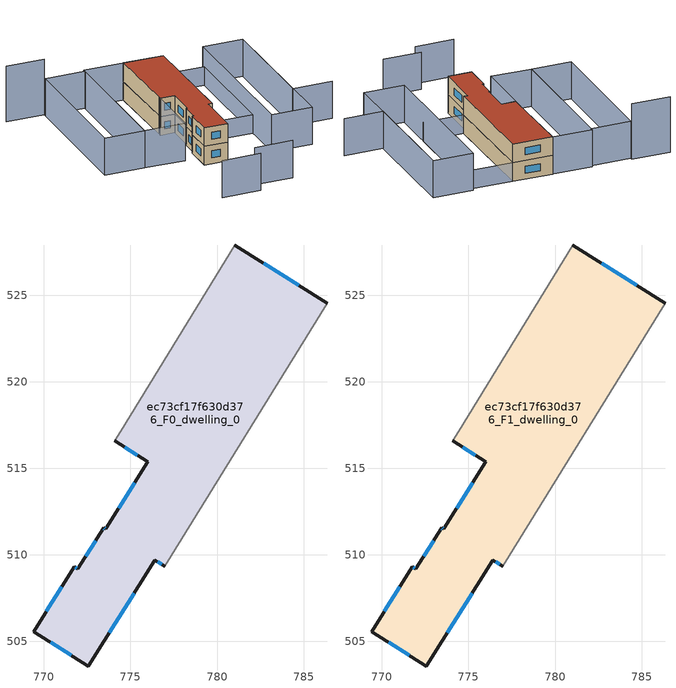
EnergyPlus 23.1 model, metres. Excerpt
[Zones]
ec73cf17f630d376_F0_dwelling_0
 floor ground (EU_floor_Construction): 786.38,524.52 776.97,509.34 776.42,509.69 772.56,503.58 769.4,505.57 771.76,509.31 771.96,509.19 773.46,511.56 773.56,511.49 776,515.37 774.08,516.58 774.44,517.14 781.02,527.9 z0
 wall outside (EU_wall_Construction): 774.08,516.58 776,515.37 773.56,511.49 773.46,511.56 771.96,509.19 771.76,509.31 769.4,505.57 772.56,503.58 776.42,509.69 776.97,509.34 / 786.38,524.52 781.02,527.9 z0:3
 wall adiabatic (EU_wall_Construction): 781.02,527.9 774.44,517.14 774.08,516.58 / 776.97,509.34 786.38,524.52 z0:3
 window (EU_Window_Construction): 771.02,508.15 770.13,506.73 / 771.9,509.23 771.82,509.27 / 772.99,510.82 772.43,509.92 / 773.53,511.51 773.49,511.54 / 775.24,514.16 774.32,512.7 / 774.68,516.2 775.4,515.74 / 784.71,525.57 782.69,526.85 / 776.59,509.58 776.8,509.45 / 773.76,505.48 775.21,507.79 / 770.38,504.95 771.58,504.2 z0.93:2.07
ec73cf17f630d376_F1_dwelling_0
 floor to ec73cf17f630d376_F0_dwelling_0 (EU_floor_Construction): 786.38,524.52 776.97,509.34 776.42,509.69 772.56,503.58 769.4,505.57 771.76,509.31 771.96,509.19 773.46,511.56 773.56,511.49 776,515.37 774.08,516.58 774.44,517.14 781.02,527.9 z3
 wall outside (EU_wall_Construction): 774.08,516.58 776,515.37 773.56,511.49 773.46,511.56 771.96,509.19 771.76,509.31 769.4,505.57 772.56,503.58 776.42,509.69 776.97,509.34 / 786.38,524.52 781.02,527.9 z3:6
 wall adiabatic (EU_wall_Construction): 781.02,527.9 774.44,517.14 774.08,516.58 / 776.97,509.34 786.38,524.52 z3:6
 window (EU_Window_Construction): 771.02,508.15 770.13,506.73 / 771.9,509.23 771.82,509.27 / 772.99,510.82 772.43,509.92 / 773.53,511.51 773.49,511.54 / 775.24,514.16 774.32,512.7 / 774.68,516.2 775.4,515.74 / 784.71,525.57 782.69,526.85 / 776.59,509.58 776.8,509.45 / 773.76,505.48 775.21,507.79 / 770.38,504.95 771.58,504.2 z3.93:5.07
 roof outside (EU_roof_Construction): 776.97,509.34 786.38,524.52 781.02,527.9 774.44,517.14 774.08,516.58 776,515.37 773.56,511.49 773.46,511.56 771.96,509.19 771.76,509.31 769.4,505.57 772.56,503.58 776.42,509.69 z6
shading: 768.01,495.68 773.19,492.47 / 761.69,497.05 766.87,493.84 / 793.13,499.2 787.85,502.51 / 787.85,502.51 797.58,518.09 / 797.58,518.09 784.13,496.56 / 784.13,496.56 778.71,499.96 / 778.71,499.96 792.16,521.48 / 792.16,521.48 797.58,518.09 / 763.59,512.22 775.71,531.28 / 775.71,531.28 781.21,527.78 / 781.21,527.78 769.09,508.72 / 769.09,508.72 763.59,512.22 / 758.29,515.57 770.15,534.31 / 770.15,534.31 775.49,530.93 / 775.49,530.93 763.62,512.19 / 763.62,512.19 758.29,515.57 z0:6; 791.9,521.07 782.43,505.92 / 782.43,505.92 776.91,509.37 / 776.91,509.37 786.38,524.52 / 786.38,524.52 791.9,521.07 z0:3; 765.14,537.84 770.32,534.58 z0:9
[Building]
EU S2 Campaign: North Axis=0; Terrain=City; Solar Distribution=FullExterior
[Site:Location]
Montreal-Trudeau.Intl.AP: Latitude=45.4667; Longitude=-73.75; Time Zone=-5; Elevation=36
[SizingPeriod:WeatherFileDays]
AnnualSizingPeriod: Begin Month=1; Begin Day of Month=1; End Month=12; End Day of Month=31; Day of Week for Start Day=Monday; Use Weather File Daylight Saving Period=No; Use Weather File Rain and Snow Indicators=No
[MATERIAL]
EU_InternalMass_Material: Roughness=MediumRough; Thickness=0.1; Conductivity=1; Density=1800; Specific Heat=900; Thermal Absorptance=0.9; Solar Absorptance=0.7; Visible Absorptance=0.7
[MATERIAL:NOMASS] Roughness=MediumRough; Thermal Absorptance=0.9; Solar Absorptance=0.7; Visible Absorptance=0.7
Name | Thermal Resistance
EU_wall_NoMass; EU_floor_NoMass | 1.36485
EU_roof_NoMass | 2.55992
[WINDOWMATERIAL:SIMPLEGLAZINGSYSTEM]
EU_Window_SimpleGlazing: UFactor=3.92339; Solar Heat Gain Coefficient=0.8; Visible Transmittance=0.8
[CONSTRUCTION]
EU_wall_Construction: EU_wall_NoMass
EU_roof_Construction: EU_roof_NoMass
EU_floor_Construction: EU_floor_NoMass
EU_Window_Construction: EU_Window_SimpleGlazing
EU_InternalMass_Construction: EU_InternalMass_Material
[ZONE] Type=1; Multiplier=1; Ceiling Height=autocalculate; Floor Area=autocalculate; Part of Total Floor Area=Yes
Name | Volume
ec73cf17f630d376_F0_dwelling_0 | 384.975
ec73cf17f630d376_F1_dwelling_0 | 384.976
[INTERNALMASS] Construction=EU_InternalMass_Construction; Surface Area=128.325
Name | Zone or ZoneList
ec73cf17f630d376_F0_dwelling_0_EU_InternalMass | ec73cf17f630d376_F0_dwelling_0
ec73cf17f630d376_F1_dwelling_0_EU_InternalMass | ec73cf17f630d376_F1_dwelling_0
[OTHEREQUIPMENT] Fuel Type=Electricity; Design Level Calculation Method=Watts/Area; Power per Zone Floor Area=1; Fraction Latent=0; Fraction Radiant=0; Fraction Lost=0; Carbon Dioxide Generation Rate=0; EndUse Subcategory=EU_Step8_InternalGains
Name | Zone or ZoneList or Space or SpaceList | Schedule
EU_Step8_InternalGain_ec73cf17f630d376_F0_dwelling_0_f000 | ec73cf17f630d376_F0_dwelling_0 | EU_Step8_GainSchedule_ec73cf17f630d376_F0_dwelling_0_f000
EU_Step8_InternalGain_ec73cf17f630d376_F1_dwelling_0_f000 | ec73cf17f630d376_F1_dwelling_0 | EU_Step8_GainSchedule_ec73cf17f630d376_F1_dwelling_0_f000
[ZONEVENTILATION:DESIGNFLOWRATE] Schedule=EU_AlwaysOn; Design Flow Rate Calculation Method=AirChanges/Hour; Air Changes per Hour=0.860309; Ventilation Type=Natural; Fan Pressure Rise=0; Fan Total Efficiency=1; Constant Term Coefficient=1; Temperature Term Coefficient=0; Velocity Term Coefficient=0; Velocity Squared Term Coefficient=0; Minimum Indoor Temperature=-100; Maximum Indoor Temperature=100; Delta Temperature=-100; Minimum Outdoor Temperature=-100; Maximum Outdoor Temperature=100; Maximum Wind Speed=40
Name | Zone or ZoneList or Space or SpaceList
EU_ConstantAir_ec73cf17f630d376_F0_dwelling_0 | ec73cf17f630d376_F0_dwelling_0
EU_ConstantAir_ec73cf17f630d376_F1_dwelling_0 | ec73cf17f630d376_F1_dwelling_0
[HVACTEMPLATE:THERMOSTAT] Constant Heating Setpoint=20; Constant Cooling Setpoint=50
EU_HeatOnly_ec73cf17f630d376_F0_dwelling_0; EU_HeatOnly_ec73cf17f630d376_F1_dwelling_0
[HVACTEMPLATE:ZONE:IDEALLOADSAIRSYSTEM] System Availability Schedule=EU_AlwaysOn; Maximum Heating Supply Air Temperature=50; Minimum Cooling Supply Air Temperature=13; Maximum Heating Supply Air Humidity Ratio=0.0156; Minimum Cooling Supply Air Humidity Ratio=0.0077; Heating Limit=NoLimit; Cooling Limit=NoLimit; Heating Availability Schedule=EU_AlwaysOn; Cooling Availability Schedule=EU_CoolingOff; Dehumidification Control Type=ConstantSensibleHeatRatio; Cooling Sensible Heat Ratio=0.7; Dehumidification Setpoint=60; Humidification Control Type=None; Humidification Setpoint=30; Outdoor Air Method=None; Outdoor Air Flow Rate per Person=0.00944; Outdoor Air Flow Rate per Zone Floor Area=0; Outdoor Air Flow Rate per Zone=0; Demand Controlled Ventilation Type=None; Outdoor Air Economizer Type=NoEconomizer; Heat Recovery Type=None; Sensible Heat Recovery Effectiveness=0.7; Latent Heat Recovery Effectiveness=0.65
Name | Template Thermostat
ec73cf17f630d376_F0_dwelling_0 | EU_HeatOnly_ec73cf17f630d376_F0_dwelling_0
ec73cf17f630d376_F1_dwelling_0 | EU_HeatOnly_ec73cf17f630d376_F1_dwelling_0
[SIZING:ZONE] Zone Cooling Design Supply Air Temperature Input Method=SupplyAirTemperature; Zone Cooling Design Supply Air Temperature=13; Zone Heating Design Supply Air Temperature Input Method=SupplyAirTemperature; Zone Heating Design Supply Air Temperature=50; Zone Cooling Design Supply Air Humidity Ratio=0.008; Zone Heating Design Supply Air Humidity Ratio=0.008; Cooling Design Air Flow Method=DesignDay; Cooling Design Air Flow Rate=0; Cooling Minimum Air Flow per Zone Floor Area=0.000762; Cooling Minimum Air Flow=0; Cooling Minimum Air Flow Fraction=0.2; Heating Design Air Flow Method=DesignDay; Heating Design Air Flow Rate=0; Heating Maximum Air Flow per Zone Floor Area=0.002032; Heating Maximum Air Flow=0.141576; Heating Maximum Air Flow Fraction=0.3; Account for Dedicated Outdoor Air System=No; Dedicated Outdoor Air System Control Strategy=NeutralSupplyAir; Dedicated Outdoor Air Low Setpoint Temperature for Design=autosize; Dedicated Outdoor Air High Setpoint Temperature for Design=autosize; Zone Load Sizing Method=Sensible Load Only No Latent Load; Zone Latent Cooling Design Supply Air Humidity Ratio Input Method=HumidityRatioDifference; Zone Cooling Design Supply Air Humidity Ratio Difference=0.005; Zone Latent Heating Design Supply Air Humidity Ratio Input Method=HumidityRatioDifference; Zone Humidification Design Supply Air Humidity Ratio Difference=0.005
ec73cf17f630d376_F0_dwelling_0; ec73cf17f630d376_F1_dwelling_0
[SCHEDULE:CONSTANT]
Name | Hourly Value
EU_AlwaysOn | 1
EU_CoolingOff | 0
[SCHEDULE:FILE] Column Number=1; Rows to Skip at Top=0; Number of Hours of Data=8760; Column Separator=Comma; Interpolate to Timestep=No; Minutes per Item=60; Adjust Schedule for Daylight Savings=Yes
Name | File
EU_Step8_GainSchedule_ec73cf17f630d376_F0_dwelling_0_f000 | ../../schedules/ec73cf17f630d376/ec73cf17f630d376_F0_dwelling_0_f000_gain.csv
EU_Step8_GainSchedule_ec73cf17f630d376_F1_dwelling_0_f000 | ../../schedules/ec73cf17f630d376/ec73cf17f630d376_F1_dwelling_0_f000_gain.csv
